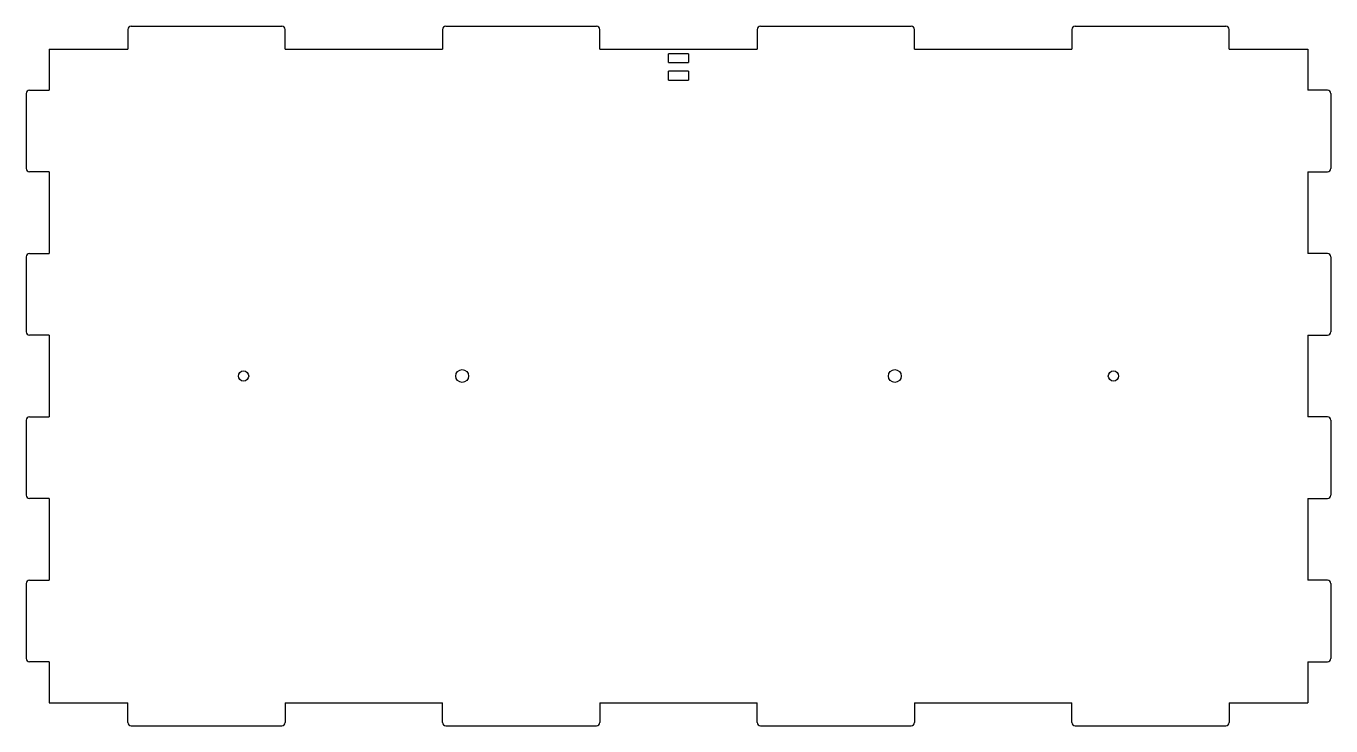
# Model space of a CAD drawing. Header units: millimetres. Extents: x 0 to 766, y 0 to 410.
import ezdxf

# ---------------------------------------------------------------- set-up
doc = ezdxf.new("R2010")
doc.units = ezdxf.units.MM
doc.layers.add('CutProfile', color=7, linetype='CONTINUOUS')

msp = doc.modelspace()

# ---------------------------------------------------------------- linework, layer by layer
at = {"layer": 'CutProfile'}
for p, q in [((59.775, 408.4), (59.775, 396.8)), ((61.775, 410.4), (150.125, 410.4)), ((152.125, 396.8), (152.125, 408.4)), ((244.475, 408.4), (244.475, 396.8)), ((246.475, 410.4), (334.825, 410.4)), ((336.825, 396.8), (336.825, 408.4)), ((429.175, 408.4), (429.175, 396.8)), ((431.175, 410.4), (519.525, 410.4)), ((521.525, 396.8), (521.525, 408.4)), ((613.875, 408.4), (613.875, 396.8)), ((615.875, 410.4), (704.225, 410.4)), ((706.225, 396.8), (706.225, 408.4)), ((13.6, 396.8), (59.775, 396.8)), ((13.6, 396.8), (13.6, 372.85)), ((152.125, 396.8), (244.475, 396.8)), ((336.825, 396.8), (429.175, 396.8)), ((388.8, 394.225), (377.2, 394.225)), ((377.2, 389.075), (377.2, 394.225)), ((388.8, 394.225), (388.8, 389.075)), ((521.525, 396.8), (613.875, 396.8)), ((706.225, 396.8), (752.4, 396.8)), ((752.4, 396.8), (752.4, 372.85)), ((377.2, 389.075), (388.8, 389.075)), ((388.8, 383.925), (377.2, 383.925)), ((377.2, 378.775), (377.2, 383.925)), ((388.8, 383.925), (388.8, 378.775)), ((377.2, 378.775), (388.8, 378.775)), ((0, 370.85), (0, 326.95)), ((2, 372.85), (13.6, 372.85)), ((764, 372.85), (752.4, 372.85)), ((766, 370.85), (766, 326.95)), ((13.6, 324.95), (2, 324.95)), ((13.6, 324.95), (13.6, 277.05)), ((752.4, 324.95), (752.4, 277.05)), ((752.4, 324.95), (764, 324.95)), ((2, 277.05), (13.6, 277.05)), ((764, 277.05), (752.4, 277.05)), ((0, 275.05), (0, 231.15)), ((766, 275.05), (766, 231.15)), ((13.6, 229.15), (2, 229.15)), ((13.6, 229.15), (13.6, 181.25)), ((752.4, 229.15), (752.4, 181.25)), ((752.4, 229.15), (764, 229.15)), ((0, 179.25), (0, 135.35)), ((2, 181.25), (13.6, 181.25)), ((764, 181.25), (752.4, 181.25)), ((766, 179.25), (766, 135.35)), ((13.6, 133.35), (2, 133.35)), ((13.6, 133.35), (13.6, 85.45)), ((752.4, 133.35), (752.4, 85.45)), ((752.4, 133.35), (764, 133.35)), ((2, 85.45), (13.6, 85.45)), ((764, 85.45), (752.4, 85.45)), ((0, 83.45), (0, 39.55)), ((766, 83.45), (766, 39.55)), ((13.6, 37.55), (2, 37.55)), ((13.6, 37.55), (13.6, 13.6)), ((752.4, 37.55), (752.4, 13.6)), ((752.4, 37.55), (764, 37.55)), ((13.6, 13.6), (59.775, 13.6)), ((59.775, 2), (59.775, 13.6)), ((152.125, 13.6), (152.125, 2)), ((152.125, 13.6), (244.475, 13.6)), ((244.475, 2), (244.475, 13.6)), ((336.825, 13.6), (336.825, 2)), ((336.825, 13.6), (429.175, 13.6)), ((429.175, 2), (429.175, 13.6)), ((521.525, 13.6), (521.525, 2)), ((521.525, 13.6), (613.875, 13.6)), ((613.875, 2), (613.875, 13.6)), ((706.225, 13.6), (706.225, 2)), ((706.225, 13.6), (752.4, 13.6)), ((61.775, 0), (150.125, 0)), ((246.475, 0), (334.825, 0)), ((431.175, 0), (519.525, 0)), ((615.875, 0), (704.225, 0))]:
    msp.add_line(p, q, dxfattribs=at)
for centre, radius in [((127.667, 205.2), 3), ((256, 205.2), 3.75), ((510, 205.2), 3.75), ((638.333, 205.2), 3)]:
    msp.add_circle(centre, radius, dxfattribs=at)
for centre, start, end in [((61.775, 408.4), 90, 180), ((150.125, 408.4), 0, 90), ((246.475, 408.4), 90, 180), ((334.825, 408.4), 0, 90), ((431.175, 408.4), 90, 180), ((519.525, 408.4), 0, 90), ((615.875, 408.4), 90, 180), ((704.225, 408.4), 0, 90), ((2, 370.85), 90, 180), ((764, 370.85), 0, 90), ((2, 326.95), 180, -90), ((764, 326.95), -90, 0), ((2, 275.05), 90, 180), ((764, 275.05), 0, 90), ((2, 231.15), 180, -90), ((764, 231.15), -90, 0), ((2, 179.25), 90, 180), ((764, 179.25), 0, 90), ((2, 135.35), 180, -90), ((764, 135.35), -90, 0), ((2, 83.45), 90, 180), ((764, 83.45), 0, 90), ((2, 39.55), 180, -90), ((764, 39.55), -90, 0), ((61.775, 2), 180, -90), ((150.125, 2), -90, 0), ((246.475, 2), 180, -90), ((334.825, 2), -90, 0), ((431.175, 2), 180, -90), ((519.525, 2), -90, 0), ((615.875, 2), 180, -90), ((704.225, 2), -90, 0)]:
    msp.add_arc(centre, 2, start, end, dxfattribs=at)

doc.saveas('drawing.dxf')
